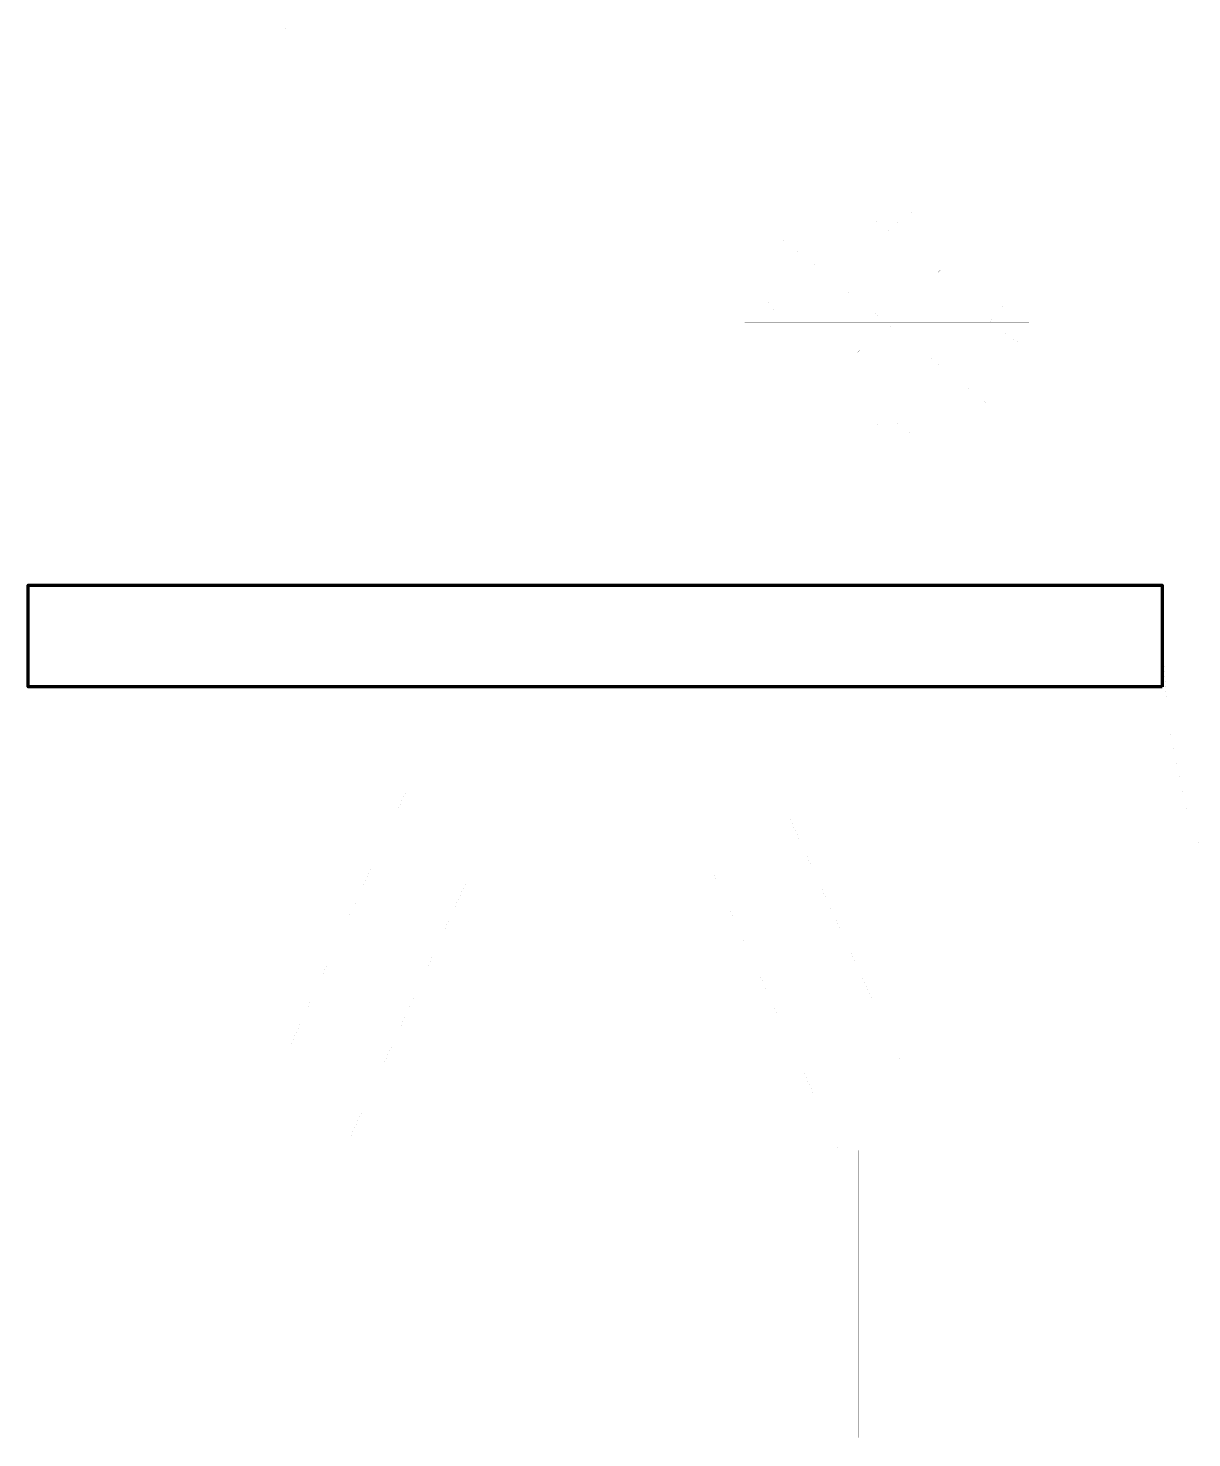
# Model space of a CAD drawing. Header units: metres. Extents: x -6.2 to 4.5, y -5 to 2.9.
# Drawn here: x -3.852 to -2.467, y -0.722 to 0.956 of the extents above; entities that cross this region are included whole.
import ezdxf

# ---------------------------------------------------------------- set-up
doc = ezdxf.new("R2010")
doc.units = ezdxf.units.M
doc.header["$LTSCALE"] = 10
doc.layers.get('0').update_dxf_attribs({"linetype": 'CONTINUOUS', "lineweight": 100})
for name, color, linetype, lineweight in [('doors', 1, 'CONTINUOUS', 100), ('roomitems', 2, 'CONTINUOUS', 100), ('wallitems', 15, 'CONTINUOUS', 100), ('walls', 8, 'CONTINUOUS', 100)]:
    doc.layers.add(name, color=color, linetype=linetype, lineweight=lineweight)

# ---------------------------------------------------------------- blocks, each defined once
blk = doc.blocks.new('W-1-6')
at = {"color": 0}
for points, const_width in [([(-273.2, 743.2), (-375, 750)], 0.01), ([(-375, 750), (-375, 687.5)], 0.01), ([(-175.6, 723.2), (-273.2, 743.2)], 0.01), ([(-375, 731.2), (-375, 731.2)], 0.03), ([(-375, 731.2), (-375, 725)], 0.03), ([(-375, 725), (-375, 718.7)], 0.03), ([(-83, 691.1), (-175.6, 723.2)], 0.01), ([(-375, 718.7), (-375, 712.5)], 0.03), ([(-375, 712.5), (-375, 706.2)], 0.03), ([(-375, 706.2), (-375, 700)], 0.03), ([(-375, 700), (-375, 693.7)], 0.03), ([(-375, 693.7), (-375, 687.5)], 0.03), ([(3.6, 647.6), (-83, 691.1)], 0.01), ([(-375, 687.5), (-375, 681.2)], 0.03), ([(-375, 687.5), (-375, 625)], 0.01), ([(-375, 681.2), (-375, 675)], 0.03), ([(-375, 675), (-375, 668.7)], 0.03), ([(-375, 668.7), (-375, 662.5)], 0.03), ([(-375, 662.5), (-375, 656.2)], 0.03), ([(83.4, 593.8), (3.6, 647.6)], 0.01), ([(-375, 625), (-375, 562.5)], 0.01), ([(155.4, 530.4), (83.4, 593.8)], 0.01), ([(-375, 562.5), (-375, 500)], 0.01), ([(218.8, 458.4), (155.4, 530.4)], 0.01), ([(-375, 500), (-375, 437.5)], 0.01), ([(272.6, 378.6), (218.8, 458.4)], 0.01), ([(-375, 437.5), (-375, 375)], 0.01), ([(-375, 375), (-375, 312.5)], 0.01), ([(316.1, 292), (272.6, 378.6)], 0.01), ([(-375, 312.5), (-375, 250)], 0.01), ([(348.2, 199.4), (316.1, 292)], 0.01), ([(-375, 250), (-375, 187.5)], 0.01), ([(-375, 187.5), (-375, 125)], 0.01), ([(368.2, 101.8), (348.2, 199.4)], 0.01), ([(-375, 125), (-375, 62.5)], 0.01), ([(375, 0), (368.2, 101.8)], 0.01), ([(-375, 93.8), (-375, 93.8)], 0.03), ([(-375, 93.8), (-375, 87.5)], 0.03), ([(-375, 87.5), (-375, 81.3)], 0.03), ([(-375, 81.3), (-375, 75)], 0.03), ([(-375, 75), (-375, 68.7)], 0.03), ([(-375, 68.7), (-375, 62.5)], 0.03), ([(-375, 62.5), (-375, 56.2)], 0.03), ([(-375, 62.5), (-375, 0)], 0.01), ([(-375, 56.2), (-375, 50)], 0.03), ([(-375, 50), (-375, 43.7)], 0.03), ([(-375, 43.7), (-375, 37.5)], 0.03), ([(-375, 37.5), (-375, 31.2)], 0.03), ([(-375, 31.2), (-375, 25)], 0.03), ([(-375, 25), (-375, 18.7)], 0.03), ([(375, 0), (375, 0)], 0.01)]:
    blk.add_lwpolyline(points, dxfattribs=dict(at, const_width=const_width))
blk = doc.blocks.new('F-1-2')
at = {"color": 0, "const_width": 0.01}
for points in [[(-335, 317.5), (-335, 317.5)], [(-335, 317.5), (-279.2, 317.5)], [(-335, 265.6), (-335, 317.5)], [(-335, 317.5), (-335, 317.5)], [(-335, 317.5), (-335, 317.5)], [(-279.2, 317.5), (-223.3, 317.5)], [(-223.3, 317.5), (-167.5, 317.5)], [(-167.5, 317.5), (-111.7, 317.5)], [(-111.7, 317.5), (-55.8, 317.5)], [(-55.8, 317.5), (0, 317.5)], [(0, 317.5), (55.8, 317.5)], [(55.8, 317.5), (111.7, 317.5)], [(111.7, 317.5), (167.5, 317.5)], [(167.5, 317.5), (223.3, 317.5)], [(223.3, 317.5), (279.2, 317.5)], [(279.2, 317.5), (335, 317.5)], [(335, 317.5), (335, 265.6)], [(-335, 213.7), (-335, 265.6)], [(335, 265.6), (335, 213.7)], [(-335, 161.8), (-335, 213.7)], [(335, 213.7), (335, 161.8)], [(-335, 109.9), (-335, 161.8)], [(0, 157.5), (0, 157.5)], [(0, 157.5), (0, 132.3)], [(335, 161.8), (335, 109.9)], [(-32.1, 140.8), (-35, 143.1)], [(-29.1, 138.5), (-32.1, 140.8)], [(-26.2, 136.2), (-29.1, 138.5)], [(-23.3, 133.9), (-26.2, 136.2)], [(18.4, 133.4), (21.1, 135.9)], [(21.1, 135.9), (23.7, 138.5)], [(23.7, 138.5), (26.3, 141.1)], [(26.3, 141.1), (29, 143.6)], [(29, 143.6), (31.6, 146.2)], [(-90.2, 117), (-90.2, 120.5)], [(-20.4, 131.6), (-23.3, 133.9)], [(-17.5, 129.3), (-20.4, 131.6)], [(-14.6, 126.9), (-17.5, 129.3)], [(-11.7, 124.6), (-14.6, 126.9)], [(-8.7, 122.3), (-11.7, 124.6)], [(-5.8, 120), (-8.7, 122.3)], [(-2.9, 117.7), (-5.8, 120)], [(0, 115.4), (-2.9, 117.7)], [(0, 132.3), (0, 107.2)], [(0, 115.4), (2.6, 118)], [(2.6, 118), (5.3, 120.5)], [(5.3, 120.5), (7.9, 123.1)], [(7.9, 123.1), (10.5, 125.7)], [(10.5, 125.7), (13.2, 128.2)], [(13.2, 128.2), (15.8, 130.8)], [(15.8, 130.8), (18.4, 133.4)], [(81.2, 126.2), (81.2, 129.8)], [(81.2, 122.6), (81.2, 126.2)], [(81.2, 119), (81.2, 122.6)], [(81.2, 115.4), (81.2, 119)], [(94, 99.8), (112.8, 118.5)], [(-335, 58), (-335, 109.9)], [(-126.3, 107.2), (-126.3, 107.2)], [(-126.3, 107.2), (-105.4, 90.4)], [(-90.2, 113.5), (-90.2, 117)], [(-90.2, 110), (-90.2, 113.5)], [(-90.2, 106.5), (-90.2, 110)], [(-90.2, 103), (-90.2, 106.5)], [(-90.2, 99.5), (-90.2, 103)], [(0, 115.4), (0, 115.4)], [(0, 115.4), (0, 115.4)], [(0, 107.2), (0, 82.1)], [(81.2, 111.8), (81.2, 115.4)], [(81.2, 108.2), (81.2, 111.8)], [(81.2, 104.6), (81.2, 108.2)], [(81.2, 101), (81.2, 104.6)], [(81.2, 97.5), (81.2, 101)], [(335, 109.9), (335, 58)], [(-105.4, 90.4), (-84.4, 73.5)], [(-90.2, 96), (-90.2, 99.5)], [(-90.2, 92.5), (-90.2, 96)], [(-90.2, 89), (-90.2, 92.5)], [(-90.2, 85.5), (-90.2, 89)], [(-90.2, 82), (-90.2, 85.5)], [(75.2, 81), (94, 99.8)], [(81.2, 93.9), (81.2, 97.5)], [(81.2, 90.3), (81.2, 93.9)], [(81.2, 86.7), (81.2, 90.3)], [(81.2, 86.7), (81.2, 86.7)], [(81.2, 86.7), (85.3, 86.7)], [(81.2, 86.7), (81.2, 86.7)], [(85.3, 86.7), (89.3, 86.7)], [(89.3, 86.7), (93.3, 86.7)], [(93.3, 86.7), (97.4, 86.7)], [(97.4, 86.7), (101.4, 86.7)], [(101.4, 86.7), (105.5, 86.7)], [(105.5, 86.7), (109.5, 86.7)], [(109.5, 86.7), (113.5, 86.7)], [(113.5, 86.7), (117.6, 86.7)], [(117.6, 86.7), (121.6, 86.7)], [(121.6, 86.7), (125.7, 86.7)], [(125.7, 86.7), (129.7, 86.7)], [(-133.7, 78.5), (-137.6, 78.5)], [(-129.7, 78.5), (-133.7, 78.5)], [(-125.8, 78.5), (-129.7, 78.5)], [(-121.8, 78.5), (-125.8, 78.5)], [(-117.9, 78.5), (-121.8, 78.5)], [(-113.9, 78.5), (-117.9, 78.5)], [(-110, 78.5), (-113.9, 78.5)], [(-106, 78.5), (-110, 78.5)], [(-102.1, 78.5), (-106, 78.5)], [(-98.1, 78.5), (-102.1, 78.5)], [(-94.2, 78.5), (-98.1, 78.5)], [(-90.2, 78.5), (-94.2, 78.5)], [(-90.2, 78.5), (-90.2, 82)], [(-90.2, 78.5), (-90.2, 78.5)], [(-90.2, 78.5), (-90.2, 78.5)], [(-84.4, 73.5), (-63.4, 56.7)], [(0, 82.1), (0, 56.9)], [(56.4, 62.3), (75.2, 81)], [(-335, 6.2), (-335, 58)], [(-63.4, 56.7), (-42.5, 39.8)], [(0, 56.9), (0, 31.8)], [(37.6, 43.6), (56.4, 62.3)], [(335, 58), (335, 6.2)], [(-42.5, 39.8), (-21.5, 23)], [(18.8, 24.9), (37.6, 43.6)], [(-157, 29.2), (-160.2, 31.3)], [(-153.8, 27), (-157, 29.2)], [(-150.6, 24.9), (-153.8, 27)], [(-147.4, 22.7), (-150.6, 24.9)], [(-144.2, 20.6), (-147.4, 22.7)], [(-141, 18.5), (-144.2, 20.6)], [(-137.8, 16.3), (-141, 18.5)], [(-21.5, 23), (-0.6, 6.2)], [(0, 31.8), (0, 6.7)], [(0, 6.2), (18.8, 24.9)], [(137.8, 16.3), (141, 18.5)], [(141, 18.5), (144.2, 20.6)], [(144.2, 20.6), (147.4, 22.7)], [(147.4, 22.7), (150.6, 24.9)], [(150.6, 24.9), (153.8, 27)], [(153.8, 27), (157, 29.2)], [(157, 29.2), (160.2, 31.3)], [(-335, -45.7), (-335, 6.2)], [(-169.2, 5.6), (-169.2, 5.6)], [(-169.2, 5.6), (-141, 5.6)], [(-141, 5.6), (-112.8, 5.6)], [(-134.6, 14.2), (-137.8, 16.3)], [(-131.4, 12.1), (-134.6, 14.2)], [(-128.2, 9.9), (-131.4, 12.1)], [(-126.3, 0), (-128.6, -2.8)], [(-125, 7.8), (-128.2, 9.9)], [(-124.1, 2.8), (-126.3, 0)], [(-121.8, 5.6), (-125, 7.8)], [(-121.8, 5.6), (-124.1, 2.8)], [(-121.8, 5.6), (-121.8, 5.6)], [(-121.8, 5.6), (-121.8, 5.6)], [(-112.8, 5.6), (-84.6, 5.6)], [(-84.6, 5.6), (-56.4, 5.6)], [(-56.4, 5.6), (-28.2, 5.6)], [(-28.2, 5.6), (0, 5.6)], [(-18.8, -12.6), (0, 6.2)], [(-0.6, 6.2), (20.4, -10.7)], [(0, 6.7), (0, -18.5)], [(0, 5.6), (28.2, 5.6)], [(28.2, 5.6), (56.4, 5.6)], [(56.4, 5.6), (84.6, 5.6)], [(84.6, 5.6), (112.8, 5.6)], [(112.8, 5.6), (141, 5.6)], [(121.8, 5.6), (125, 7.8)], [(121.8, 5.6), (121.8, 5.6)], [(121.8, 5.6), (124.1, 2.8)], [(121.8, 5.6), (121.8, 5.6)], [(124.1, 2.8), (126.3, 0)], [(125, 7.8), (128.2, 9.9)], [(126.3, 0), (128.6, -2.8)], [(128.2, 9.9), (131.4, 12.1)], [(131.4, 12.1), (134.6, 14.2)], [(134.6, 14.2), (137.8, 16.3)], [(141, 5.6), (169.2, 5.6)], [(335, 6.2), (335, -45.7)], [(-137.6, -14.1), (-139.9, -16.9)], [(-135.4, -11.3), (-137.6, -14.1)], [(-133.1, -8.5), (-135.4, -11.3)], [(-130.8, -5.6), (-133.1, -8.5)], [(-128.6, -2.8), (-130.8, -5.6)], [(-37.6, -31.3), (-18.8, -12.6)], [(20.4, -10.7), (41.4, -27.5)], [(128.6, -2.8), (130.8, -5.6)], [(130.8, -5.6), (133.1, -8.5)], [(133.1, -8.5), (135.4, -11.3)], [(135.4, -11.3), (137.6, -14.1)], [(137.6, -14.1), (139.9, -16.9)], [(-146.6, -25.4), (-148.9, -28.2)], [(-144.4, -22.6), (-146.6, -25.4)], [(-142.1, -19.7), (-144.4, -22.6)], [(-139.9, -16.9), (-142.1, -19.7)], [(-56.4, -50), (-37.6, -31.3)], [(0, -18.5), (0, -43.6)], [(41.4, -27.5), (62.3, -44.4)], [(139.9, -16.9), (142.1, -19.7)], [(142.1, -19.7), (144.4, -22.6)], [(144.4, -22.6), (146.6, -25.4)], [(146.6, -25.4), (148.9, -28.2)], [(-335, -97.6), (-335, -45.7)], [(-75.2, -68.7), (-56.4, -50)], [(0, -43.6), (0, -68.7)], [(62.3, -44.4), (83.3, -61.2)], [(335, -45.7), (335, -97.6)], [(83.3, -61.2), (104.2, -78)], [(90.2, -66.2), (90.2, -66.2)], [(90.2, -66.2), (94.3, -66.2)], [(90.2, -66.2), (90.2, -66.2)], [(90.2, -66.2), (90.2, -69.8)], [(94.3, -66.2), (98.3, -66.2)], [(98.3, -66.2), (102.4, -66.2)], [(102.4, -66.2), (106.4, -66.2)], [(106.4, -66.2), (110.4, -66.2)], [(110.4, -66.2), (114.5, -66.2)], [(114.5, -66.2), (118.5, -66.2)], [(118.5, -66.2), (122.6, -66.2)], [(122.6, -66.2), (126.6, -66.2)], [(126.6, -66.2), (130.7, -66.2)], [(130.7, -66.2), (134.7, -66.2)], [(134.7, -66.2), (138.7, -66.2)], [(-124.6, -74.4), (-128.6, -74.4)], [(-120.7, -74.4), (-124.6, -74.4)], [(-116.7, -74.4), (-120.7, -74.4)], [(-112.8, -74.4), (-116.7, -74.4)], [(-108.8, -74.4), (-112.8, -74.4)], [(-104.9, -74.4), (-108.8, -74.4)], [(-101, -74.4), (-104.9, -74.4)], [(-97, -74.4), (-101, -74.4)], [(-93.1, -74.4), (-97, -74.4)], [(-94, -87.5), (-75.2, -68.7)], [(-89.1, -74.4), (-93.1, -74.4)], [(-85.2, -74.4), (-89.1, -74.4)], [(-81.2, -74.4), (-85.2, -74.4)], [(-81.2, -74.4), (-81.2, -74.4)], [(-81.2, -74.4), (-81.2, -74.4)], [(-81.2, -74.4), (-81.2, -77.9)], [(-81.2, -77.9), (-81.2, -81.4)], [(-81.2, -81.4), (-81.2, -84.9)], [(0, -68.7), (0, -93.9)], [(90.2, -69.8), (90.2, -73.3)], [(90.2, -73.3), (90.2, -76.9)], [(90.2, -76.9), (90.2, -80.5)], [(90.2, -80.5), (90.2, -84.1)], [(104.2, -78), (125.2, -94.9)], [(-335, -149.5), (-335, -97.6)], [(-112.8, -106.2), (-94, -87.5)], [(-81.2, -84.9), (-81.2, -88.4)], [(-81.2, -88.4), (-81.2, -91.9)], [(-81.2, -91.9), (-81.2, -95.4)], [(-81.2, -95.4), (-81.2, -98.9)], [(-81.2, -98.9), (-81.2, -102.4)], [(0, -93.9), (0, -119)], [(90.2, -84.1), (90.2, -87.7)], [(90.2, -87.7), (90.2, -91.3)], [(90.2, -91.3), (90.2, -94.9)], [(90.2, -94.9), (90.2, -98.5)], [(90.2, -98.5), (90.2, -102.1)], [(335, -97.6), (335, -149.5)], [(-112.8, -106.2), (-112.8, -106.2)], [(-81.2, -102.4), (-81.2, -105.9)], [(-81.2, -105.9), (-81.2, -109.4)], [(-81.2, -109.4), (-81.2, -112.9)], [(-81.2, -112.9), (-81.2, -116.4)], [(-17.5, -116.9), (-20.4, -119.3)], [(-14.6, -114.6), (-17.5, -116.9)], [(-11.7, -112.3), (-14.6, -114.6)], [(-8.7, -110), (-11.7, -112.3)], [(-5.8, -107.7), (-8.7, -110)], [(-2.9, -105.4), (-5.8, -107.7)], [(0, -103.1), (-2.9, -105.4)], [(0, -103.1), (0, -103.1)], [(0, -103.1), (0, -103.1)], [(0, -103.1), (2.6, -105.7)], [(2.6, -105.7), (5.3, -108.2)], [(5.3, -108.2), (7.9, -110.8)], [(7.9, -110.8), (10.5, -113.4)], [(10.5, -113.4), (13.2, -115.9)], [(13.2, -115.9), (15.8, -118.5)], [(90.2, -102.1), (90.2, -105.7)], [(90.2, -105.7), (90.2, -109.3)], [(-32.1, -128.5), (-35, -130.8)], [(-29.1, -126.2), (-32.1, -128.5)], [(-26.2, -123.9), (-29.1, -126.2)], [(-23.3, -121.6), (-26.2, -123.9)], [(-20.4, -119.3), (-23.3, -121.6)], [(0, -119), (0, -144.1)], [(15.8, -118.5), (18.4, -121.1)], [(18.4, -121.1), (21.1, -123.6)], [(21.1, -123.6), (23.7, -126.2)], [(23.7, -126.2), (26.3, -128.7)], [(26.3, -128.7), (29, -131.3)], [(29, -131.3), (31.6, -133.9)], [(-335, -201.4), (-335, -149.5)], [(335, -149.5), (335, -201.4)], [(-335, -253.3), (-335, -201.4)], [(335, -201.4), (335, -253.3)], [(-335, -305.2), (-335, -253.3)], [(335, -253.3), (335, -305.2)], [(-335, -270.3), (-335, -270.3)], [(-335, -270.3), (-279.2, -270.3)], [(-279.2, -270.3), (-223.3, -270.3)], [(-223.3, -270.3), (-167.5, -270.3)], [(-167.5, -270.3), (-111.7, -270.3)], [(-111.7, -270.3), (-55.8, -270.3)], [(-55.8, -270.3), (0, -270.3)], [(0, -270.3), (55.8, -270.3)], [(55.8, -270.3), (111.7, -270.3)], [(111.7, -270.3), (167.5, -270.3)], [(167.5, -270.3), (223.3, -270.3)], [(223.3, -270.3), (279.2, -270.3)], [(279.2, -270.3), (335, -270.3)], [(-279.2, -305.2), (-335, -305.2)], [(-305.7, -305.2), (-305.7, -305.2)], [(-305.7, -305.2), (-302.4, -305.2)], [(-305.7, -306.2), (-305.7, -305.2)], [(-305.7, -305.2), (-305.7, -305.2)], [(-305.7, -305.2), (-305.7, -305.2)], [(-305.7, -307.2), (-305.7, -306.2)], [(-305.7, -308.3), (-305.7, -307.2)], [(-305.7, -309.3), (-305.7, -308.3)], [(-305.7, -310.3), (-305.7, -309.3)], [(-305.7, -311.3), (-305.7, -310.3)], [(-305.7, -312.4), (-305.7, -311.3)], [(-305.7, -313.4), (-305.7, -312.4)], [(-305.7, -314.4), (-305.7, -313.4)], [(-305.7, -315.4), (-305.7, -314.4)], [(-305.7, -316.5), (-305.7, -315.4)], [(-305.7, -317.5), (-305.7, -316.5)], [(-302.4, -317.5), (-305.7, -317.5)], [(-302.4, -305.2), (-299.1, -305.2)], [(-299.1, -317.5), (-302.4, -317.5)], [(-299.1, -305.2), (-295.8, -305.2)], [(-295.8, -317.5), (-299.1, -317.5)], [(-295.8, -305.2), (-292.5, -305.2)], [(-292.5, -317.5), (-295.8, -317.5)], [(-292.5, -305.2), (-289.2, -305.2)], [(-289.2, -317.5), (-292.5, -317.5)], [(-289.2, -305.2), (-285.9, -305.2)], [(-285.9, -317.5), (-289.2, -317.5)], [(-285.9, -305.2), (-282.6, -305.2)], [(-282.6, -317.5), (-285.9, -317.5)], [(-282.6, -305.2), (-279.4, -305.2)], [(-279.4, -317.5), (-282.6, -317.5)], [(-279.4, -305.2), (-276.1, -305.2)], [(-276.1, -317.5), (-279.4, -317.5)], [(-223.3, -305.2), (-279.2, -305.2)], [(-276.1, -305.2), (-272.8, -305.2)], [(-272.8, -317.5), (-276.1, -317.5)], [(-272.8, -305.2), (-269.5, -305.2)], [(-269.5, -317.5), (-272.8, -317.5)], [(-269.5, -305.2), (-266.2, -305.2)], [(-266.2, -317.5), (-269.5, -317.5)], [(-266.2, -305.2), (-266.2, -306.2)], [(-266.2, -306.2), (-266.2, -307.2)], [(-266.2, -307.2), (-266.2, -308.3)], [(-266.2, -308.3), (-266.2, -309.3)], [(-266.2, -309.3), (-266.2, -310.3)], [(-266.2, -310.3), (-266.2, -311.3)], [(-266.2, -311.3), (-266.2, -312.4)], [(-266.2, -312.4), (-266.2, -313.4)], [(-266.2, -313.4), (-266.2, -314.4)], [(-266.2, -314.4), (-266.2, -315.4)], [(-266.2, -315.4), (-266.2, -316.5)], [(-266.2, -316.5), (-266.2, -317.5)], [(-167.5, -305.2), (-223.3, -305.2)], [(-111.7, -305.2), (-167.5, -305.2)], [(-55.8, -305.2), (-111.7, -305.2)], [(0, -305.2), (-55.8, -305.2)], [(55.8, -305.2), (0, -305.2)], [(111.7, -305.2), (55.8, -305.2)], [(167.5, -305.2), (111.7, -305.2)], [(223.3, -305.2), (167.5, -305.2)], [(279.2, -305.2), (223.3, -305.2)], [(335, -305.2), (279.2, -305.2)]]:
    blk.add_lwpolyline(points, dxfattribs=at)
blk = doc.blocks.new('F-1-5')
at = {"color": 0, "const_width": 0.01}
for points in [[(-458.2, 444.4), (-458.2, 444.4)], [(-458.2, 444.4), (-381.8, 444.4)], [(-458.2, 398.9), (-458.2, 444.4)], [(-458.2, 444.4), (-458.2, 444.4)], [(-458.2, 444.4), (-458.2, 444.4)], [(-458.2, 444.4), (-458.2, 444.4)], [(-458.2, 444.4), (-381.8, 444.4)], [(-458.2, 444.4), (-458.2, 444.4)], [(-458.2, 444.4), (-458.2, 398.9)], [(-381.8, 444.4), (-305.5, 444.4)], [(-381.8, 444.4), (-305.5, 444.4)], [(-305.5, 444.4), (-229.1, 444.4)], [(-305.5, 444.4), (-229.1, 444.4)], [(-229.1, 444.4), (-152.7, 444.4)], [(-229.1, 444.4), (-152.7, 444.4)], [(-152.7, 444.4), (-76.4, 444.4)], [(-152.7, 444.4), (-76.4, 444.4)], [(-76.4, 444.4), (0, 444.4)], [(-76.4, 444.4), (0, 444.4)], [(0, 444.4), (76.4, 444.4)], [(0, 444.4), (76.4, 444.4)], [(76.4, 444.4), (152.7, 444.4)], [(76.4, 444.4), (152.7, 444.4)], [(152.7, 444.4), (229.1, 444.4)], [(152.7, 444.4), (229.1, 444.4)], [(229.1, 444.4), (305.5, 444.4)], [(229.1, 444.4), (305.5, 444.4)], [(305.5, 444.4), (381.8, 444.4)], [(305.5, 444.4), (381.8, 444.4)], [(381.8, 444.4), (458.2, 444.4)], [(381.8, 444.4), (458.2, 444.4)], [(458.2, 444.4), (458.2, 398.9)], [(458.2, 444.4), (458.2, 444.4)], [(458.2, 444.4), (458.2, 398.9)], [(-458.2, 353.3), (-458.2, 398.9)], [(-458.2, 398.9), (-458.2, 353.3)], [(458.2, 398.9), (458.2, 353.3)], [(458.2, 398.9), (458.2, 353.3)], [(-458.2, 307.8), (-458.2, 353.3)], [(-458.2, 353.3), (-458.2, 307.8)], [(458.2, 353.3), (458.2, 307.8)], [(458.2, 353.3), (458.2, 307.8)], [(-367.4, 338.8), (-367.4, 338.8)], [(-367.4, 338.8), (-367.4, 310.9)], [(-367.4, 338.8), (-367.4, 338.8)], [(-367.4, 338.8), (-306.2, 338.8)], [(-306.2, 338.8), (-245, 338.8)], [(-245, 338.8), (-183.7, 338.8)], [(-227.6, 310.9), (-214.9, 338.8)], [(-183.7, 338.8), (-122.5, 338.8)], [(-122.5, 338.8), (-61.2, 338.8)], [(-61.2, 338.8), (0, 338.8)], [(0, 338.8), (61.2, 338.8)], [(61.2, 338.8), (122.5, 338.8)], [(122.5, 338.8), (183.7, 338.8)], [(183.7, 338.8), (245, 338.8)], [(227.6, 310.9), (214.9, 338.8)], [(245, 338.8), (306.2, 338.8)], [(306.2, 338.8), (367.4, 338.8)], [(367.4, 338.8), (367.4, 338.8)], [(367.4, 338.8), (367.4, 310.9)], [(-458.2, 262.2), (-458.2, 307.8)], [(-458.2, 307.8), (-458.2, 262.2)], [(-367.4, 310.9), (-367.4, 282.9)], [(-240.3, 282.9), (-227.6, 310.9)], [(240.3, 282.9), (227.6, 310.9)], [(367.4, 310.9), (367.4, 282.9)], [(458.2, 307.8), (458.2, 262.2)], [(458.2, 307.8), (458.2, 262.2)], [(-367.4, 282.9), (-367.4, 255)], [(-253, 255), (-240.3, 282.9)], [(253, 255), (240.3, 282.9)], [(367.4, 282.9), (367.4, 255)], [(-458.2, 216.7), (-458.2, 262.2)], [(-458.2, 262.2), (-458.2, 216.7)], [(-367.4, 255), (-367.4, 227)], [(-265.7, 227), (-253, 255)], [(265.7, 227), (253, 255)], [(367.4, 255), (367.4, 227)], [(458.2, 262.2), (458.2, 216.7)], [(458.2, 262.2), (458.2, 216.7)], [(-367.4, 227), (-367.4, 199.1)], [(-278.4, 199.1), (-265.7, 227)], [(-154.8, 205.2), (-142.1, 233.2)], [(-142.1, 233.2), (-142.1, 233.2)], [(-142.1, 233.2), (-118.4, 233.2)], [(-118.4, 233.2), (-94.7, 233.2)], [(-94.7, 233.2), (-71, 233.2)], [(-71, 233.2), (-47.4, 233.2)], [(-47.4, 233.2), (-23.7, 233.2)], [(-23.7, 233.2), (0, 233.2)], [(0, 233.2), (23.7, 233.2)], [(23.7, 233.2), (47.4, 233.2)], [(47.4, 233.2), (71, 233.2)], [(71, 233.2), (94.7, 233.2)], [(94.7, 233.2), (118.4, 233.2)], [(118.4, 233.2), (142.1, 233.2)], [(154.8, 205.2), (142.1, 233.2)], [(278.4, 199.1), (265.7, 227)], [(367.4, 227), (367.4, 199.1)], [(-458.2, 171.1), (-458.2, 216.7)], [(-458.2, 216.7), (-458.2, 171.1)], [(-167.5, 177.3), (-154.8, 205.2)], [(167.5, 177.3), (154.8, 205.2)], [(458.2, 216.7), (458.2, 171.1)], [(458.2, 216.7), (458.2, 171.1)], [(-367.4, 199.1), (-367.4, 171.1)], [(-291.2, 171.1), (-278.4, 199.1)], [(291.2, 171.1), (278.4, 199.1)], [(367.4, 199.1), (367.4, 171.1)], [(-458.2, 125.6), (-458.2, 171.1)], [(-458.2, 171.1), (-458.2, 125.6)], [(-367.4, 171.1), (-367.4, 143.2)], [(-303.9, 143.2), (-291.2, 171.1)], [(-180.2, 149.3), (-167.5, 177.3)], [(180.2, 149.3), (167.5, 177.3)], [(303.9, 143.2), (291.2, 171.1)], [(367.4, 171.1), (367.4, 143.2)], [(458.2, 171.1), (458.2, 125.6)], [(458.2, 171.1), (458.2, 125.6)], [(-367.4, 143.2), (-367.4, 115.2)], [(-316.6, 115.2), (-303.9, 143.2)], [(-192.9, 121.4), (-180.2, 149.3)], [(192.9, 121.4), (180.2, 149.3)], [(316.6, 115.2), (303.9, 143.2)], [(367.4, 143.2), (367.4, 115.2)], [(-458.2, 80), (-458.2, 125.6)], [(-458.2, 125.6), (-458.2, 80)], [(-205.6, 93.4), (-192.9, 121.4)], [(205.6, 93.4), (192.9, 121.4)], [(458.2, 125.6), (458.2, 80)], [(458.2, 125.6), (458.2, 80)], [(-367.4, 115.2), (-367.4, 87.3)], [(-329.3, 87.3), (-316.6, 115.2)], [(329.3, 87.3), (316.6, 115.2)], [(367.4, 115.2), (367.4, 87.3)], [(-367.4, 87.3), (-367.4, 59.3)], [(-342, 59.3), (-329.3, 87.3)], [(-218.4, 65.5), (-205.6, 93.4)], [(218.4, 65.5), (205.6, 93.4)], [(342, 59.3), (329.3, 87.3)], [(367.4, 87.3), (367.4, 59.3)], [(-458.2, 34.5), (-458.2, 80)], [(-458.2, 80), (-458.2, 34.5)], [(458.2, 80), (458.2, 34.5)], [(458.2, 80), (458.2, 34.5)], [(-367.4, 59.3), (-367.4, 31.4)], [(-354.7, 31.4), (-342, 59.3)], [(-231.1, 37.5), (-218.4, 65.5)], [(231.1, 37.5), (218.4, 65.5)], [(354.7, 31.4), (342, 59.3)], [(367.4, 59.3), (367.4, 31.4)], [(-458.2, -11.1), (-458.2, 34.5)], [(-458.2, 34.5), (-458.2, -11.1)], [(-243.8, 9.6), (-231.1, 37.5)], [(243.8, 9.6), (231.1, 37.5)], [(458.2, 34.5), (458.2, -11.1)], [(458.2, 34.5), (458.2, -11.1)], [(-367.4, 31.4), (-367.4, 3.4)], [(-367.4, 3.4), (-354.7, 31.4)], [(367.4, 3.4), (354.7, 31.4)], [(367.4, 31.4), (367.4, 3.4)], [(-367.4, 3.4), (-367.4, 3.4)], [(-256.5, -18.4), (-243.8, 9.6)], [(256.5, -18.4), (243.8, 9.6)], [(367.4, 3.4), (367.4, 3.4)], [(-458.2, -56.6), (-458.2, -11.1)], [(-458.2, -11.1), (-458.2, -56.6)], [(458.2, -11.1), (458.2, -56.6)], [(458.2, -11.1), (458.2, -56.6)], [(-269.2, -46.3), (-256.5, -18.4)], [(269.2, -46.3), (256.5, -18.4)], [(-281.9, -74.2), (-269.2, -46.3)], [(281.9, -74.2), (269.2, -46.3)], [(-458.2, -102.2), (-458.2, -56.6)], [(-458.2, -56.6), (-458.2, -102.2)], [(458.2, -56.6), (458.2, -102.2)], [(458.2, -56.6), (458.2, -102.2)], [(-294.6, -102.2), (-281.9, -74.2)], [(294.6, -102.2), (281.9, -74.2)], [(-634.1, -102.2), (-634.1, -102.2)], [(-634.1, -102.2), (-528.4, -102.2)], [(-634.1, -130.7), (-634.1, -102.2)], [(-634.1, -102.2), (-634.1, -102.2)], [(-634.1, -102.2), (-634.1, -102.2)], [(-528.4, -102.2), (-422.8, -102.2)], [(-475.6, -102.2), (-475.6, -102.2)], [(-475.6, -102.2), (-475.6, -130.7)], [(-381.8, -102.2), (-458.2, -102.2)], [(-458.2, -102.2), (-458.2, -102.2)], [(-458.2, -102.2), (-444.6, -102.2)], [(-444.6, -102.2), (-431, -102.2)], [(-431, -102.2), (-417.3, -102.2)], [(-422.8, -102.2), (-317.1, -102.2)], [(-417.3, -102.2), (-403.7, -102.2)], [(-403.7, -102.2), (-390.1, -102.2)], [(-390.1, -102.2), (-376.4, -102.2)], [(-305.5, -102.2), (-381.8, -102.2)], [(-376.4, -102.2), (-362.8, -102.2)], [(-362.8, -102.2), (-349.2, -102.2)], [(-349.2, -102.2), (-335.5, -102.2)], [(-335.5, -102.2), (-321.9, -102.2)], [(-321.9, -102.2), (-308.3, -102.2)], [(-317.1, -102.2), (-211.4, -102.2)], [(-317.1, -102.2), (-317.1, -102.2)], [(-317.1, -102.2), (-317.1, -130.7)], [(-308.3, -102.2), (-294.6, -102.2)], [(-229.1, -102.2), (-305.5, -102.2)], [(-294.6, -102.2), (-294.6, -102.2)], [(-152.7, -102.2), (-229.1, -102.2)], [(-211.4, -102.2), (-105.7, -102.2)], [(-158.5, -102.2), (-158.5, -102.2)], [(-158.5, -102.2), (-158.5, -130.7)], [(-76.4, -102.2), (-152.7, -102.2)], [(-105.7, -102.2), (0, -102.2)], [(0, -102.2), (-76.4, -102.2)], [(76.4, -102.2), (0, -102.2)], [(0, -102.2), (105.7, -102.2)], [(0, -102.2), (0, -102.2)], [(0, -102.2), (0, -130.7)], [(152.7, -102.2), (76.4, -102.2)], [(105.7, -102.2), (211.4, -102.2)], [(229.1, -102.2), (152.7, -102.2)], [(158.6, -102.2), (158.6, -102.2)], [(158.6, -102.2), (158.6, -130.7)], [(211.4, -102.2), (317.1, -102.2)], [(305.5, -102.2), (229.1, -102.2)], [(308.3, -102.2), (294.6, -102.2)], [(294.6, -102.2), (294.6, -102.2)], [(381.8, -102.2), (305.5, -102.2)], [(321.9, -102.2), (308.3, -102.2)], [(317.1, -102.2), (422.8, -102.2)], [(317.1, -102.2), (317.1, -102.2)], [(317.1, -102.2), (317.1, -130.7)], [(335.5, -102.2), (321.9, -102.2)], [(349.2, -102.2), (335.5, -102.2)], [(362.8, -102.2), (349.2, -102.2)], [(376.4, -102.2), (362.8, -102.2)], [(390.1, -102.2), (376.4, -102.2)], [(458.2, -102.2), (381.8, -102.2)], [(403.7, -102.2), (390.1, -102.2)], [(417.3, -102.2), (403.7, -102.2)], [(431, -102.2), (417.3, -102.2)], [(422.8, -102.2), (528.4, -102.2)], [(444.6, -102.2), (431, -102.2)], [(458.2, -102.2), (444.6, -102.2)], [(458.2, -102.2), (458.2, -102.2)], [(475.6, -102.2), (475.6, -102.2)], [(475.6, -102.2), (475.6, -130.7)], [(528.4, -102.2), (634.1, -102.2)], [(634.1, -102.2), (634.1, -130.7)], [(-634.1, -159.2), (-634.1, -130.7)], [(-475.6, -130.7), (-475.6, -159.2)], [(-317.1, -130.7), (-317.1, -159.2)], [(-158.5, -130.7), (-158.5, -159.2)], [(0, -130.7), (0, -159.2)], [(158.6, -130.7), (158.6, -159.2)], [(317.1, -130.7), (317.1, -159.2)], [(475.6, -130.7), (475.6, -159.2)], [(634.1, -130.7), (634.1, -159.2)], [(-634.1, -187.8), (-634.1, -159.2)], [(-475.6, -159.2), (-475.6, -187.8)], [(-317.1, -159.2), (-317.1, -187.8)], [(-158.5, -159.2), (-158.5, -187.8)], [(0, -159.2), (0, -187.8)], [(158.6, -159.2), (158.6, -187.8)], [(317.1, -159.2), (317.1, -187.8)], [(475.6, -159.2), (475.6, -187.8)], [(634.1, -159.2), (634.1, -187.8)], [(-634.1, -216.3), (-634.1, -187.8)], [(-475.6, -187.8), (-475.6, -216.3)], [(-317.1, -187.8), (-317.1, -216.3)], [(-158.5, -187.8), (-158.5, -216.3)], [(0, -187.8), (0, -216.3)], [(158.6, -187.8), (158.6, -216.3)], [(317.1, -187.8), (317.1, -216.3)], [(475.6, -187.8), (475.6, -216.3)], [(634.1, -187.8), (634.1, -216.3)], [(-634.1, -244.8), (-634.1, -216.3)], [(-475.6, -216.3), (-475.6, -244.8)], [(-317.1, -216.3), (-317.1, -244.8)], [(-158.5, -216.3), (-158.5, -244.8)], [(0, -216.3), (0, -244.8)], [(158.6, -216.3), (158.6, -244.8)], [(317.1, -216.3), (317.1, -244.8)], [(475.6, -216.3), (475.6, -244.8)], [(634.1, -216.3), (634.1, -244.8)], [(-634.1, -273.3), (-634.1, -244.8)], [(-475.6, -244.8), (-475.6, -273.3)], [(-317.1, -244.8), (-317.1, -273.3)], [(-158.5, -244.8), (-158.5, -273.3)], [(0, -244.8), (0, -273.3)], [(158.6, -244.8), (158.6, -273.3)], [(317.1, -244.8), (317.1, -273.3)], [(475.6, -244.8), (475.6, -273.3)], [(634.1, -244.8), (634.1, -273.3)], [(-634.1, -301.8), (-634.1, -273.3)], [(-634.1, -273.3), (-634.1, -273.3)], [(-634.1, -273.3), (-528.4, -273.3)], [(-528.4, -273.3), (-422.8, -273.3)], [(-475.6, -273.3), (-475.6, -301.8)], [(-422.8, -273.3), (-317.1, -273.3)], [(-317.1, -273.3), (-211.4, -273.3)], [(-317.1, -273.3), (-317.1, -301.8)], [(-211.4, -273.3), (-105.7, -273.3)], [(-158.5, -273.3), (-158.5, -301.8)], [(-105.7, -273.3), (0, -273.3)], [(0, -273.3), (105.7, -273.3)], [(0, -273.3), (0, -301.8)], [(105.7, -273.3), (211.4, -273.3)], [(158.6, -273.3), (158.6, -301.8)], [(211.4, -273.3), (317.1, -273.3)], [(317.1, -273.3), (422.8, -273.3)], [(317.1, -273.3), (317.1, -301.8)], [(422.8, -273.3), (528.4, -273.3)], [(475.6, -273.3), (475.6, -301.8)], [(528.4, -273.3), (634.1, -273.3)], [(634.1, -273.3), (634.1, -301.8)], [(-634.1, -330.3), (-634.1, -301.8)], [(-475.6, -301.8), (-475.6, -330.3)], [(-317.1, -301.8), (-317.1, -330.3)], [(-158.5, -301.8), (-158.5, -330.3)], [(0, -301.8), (0, -330.3)], [(158.6, -301.8), (158.6, -330.3)], [(317.1, -301.8), (317.1, -330.3)], [(475.6, -301.8), (475.6, -330.3)], [(634.1, -301.8), (634.1, -330.3)], [(-634.1, -358.9), (-634.1, -330.3)], [(-475.6, -330.3), (-475.6, -358.9)], [(-317.1, -330.3), (-317.1, -358.9)], [(-158.5, -330.3), (-158.5, -358.9)], [(0, -330.3), (0, -358.9)], [(158.6, -330.3), (158.6, -358.9)], [(317.1, -330.3), (317.1, -358.9)], [(475.6, -330.3), (475.6, -358.9)], [(634.1, -330.3), (634.1, -358.9)], [(-634.1, -387.4), (-634.1, -358.9)], [(-475.6, -358.9), (-475.6, -387.4)], [(-317.1, -358.9), (-317.1, -387.4)], [(-158.5, -358.9), (-158.5, -387.4)], [(0, -358.9), (0, -387.4)], [(158.6, -358.9), (158.6, -387.4)], [(317.1, -358.9), (317.1, -387.4)], [(475.6, -358.9), (475.6, -387.4)], [(634.1, -358.9), (634.1, -387.4)], [(-634.1, -415.9), (-634.1, -387.4)], [(-475.6, -387.4), (-475.6, -415.9)], [(-317.1, -387.4), (-317.1, -415.9)], [(-158.5, -387.4), (-158.5, -415.9)], [(0, -387.4), (0, -415.9)], [(158.6, -387.4), (158.6, -415.9)], [(317.1, -387.4), (317.1, -415.9)], [(475.6, -387.4), (475.6, -415.9)], [(634.1, -387.4), (634.1, -415.9)], [(-634.1, -444.4), (-634.1, -415.9)], [(-475.6, -415.9), (-475.6, -444.4)], [(-317.1, -415.9), (-317.1, -444.4)], [(-158.5, -415.9), (-158.5, -444.4)], [(0, -415.9), (0, -444.4)], [(158.6, -415.9), (158.6, -444.4)], [(317.1, -415.9), (317.1, -444.4)], [(475.6, -415.9), (475.6, -444.4)], [(634.1, -415.9), (634.1, -444.4)], [(-528.4, -444.4), (-634.1, -444.4)], [(-422.8, -444.4), (-528.4, -444.4)], [(-317.1, -444.4), (-422.8, -444.4)], [(-211.4, -444.4), (-317.1, -444.4)], [(-105.7, -444.4), (-211.4, -444.4)], [(0, -444.4), (-105.7, -444.4)], [(105.7, -444.4), (0, -444.4)], [(211.4, -444.4), (105.7, -444.4)], [(317.1, -444.4), (211.4, -444.4)], [(422.8, -444.4), (317.1, -444.4)], [(528.4, -444.4), (422.8, -444.4)], [(634.1, -444.4), (528.4, -444.4)]]:
    blk.add_lwpolyline(points, dxfattribs=at)
blk = doc.blocks.new('F-1-9')
at = {"color": 0, "const_width": 0.01}
for points in [[(-335, 317.5), (-335, 317.5)], [(-335, 317.5), (-279.2, 317.5)], [(-335, 266.3), (-335, 317.5)], [(-335, 317.5), (-335, 317.5)], [(-335, 317.5), (-335, 317.5)], [(-279.2, 317.5), (-223.3, 317.5)], [(-223.3, 317.5), (-167.5, 317.5)], [(-167.5, 317.5), (-111.7, 317.5)], [(-111.7, 317.5), (-55.8, 317.5)], [(-55.8, 317.5), (0, 317.5)], [(0, 317.5), (55.8, 317.5)], [(55.8, 317.5), (111.7, 317.5)], [(111.7, 317.5), (167.5, 317.5)], [(167.5, 317.5), (223.3, 317.5)], [(223.3, 317.5), (279.2, 317.5)], [(279.2, 317.5), (335, 317.5)], [(335, 317.5), (335, 266.3)], [(-335, 215.2), (-335, 266.3)], [(335, 266.3), (335, 215.2)], [(-335, 164), (-335, 215.2)], [(335, 215.2), (335, 164)], [(-335, 112.9), (-335, 164)], [(335, 164), (335, 112.9)], [(-335, 61.7), (-335, 112.9)], [(335, 112.9), (335, 61.7)], [(-335, 10.6), (-335, 61.7)], [(335, 61.7), (335, 10.6)], [(-335, -40.6), (-335, 10.6)], [(335, 10.6), (335, -40.6)], [(-335, -91.7), (-335, -40.6)], [(335, -40.6), (335, -91.7)], [(-335, -142.9), (-335, -91.7)], [(335, -91.7), (335, -142.9)], [(-335, -194), (-335, -142.9)], [(335, -142.9), (335, -194)], [(-335, -245.2), (-335, -194)], [(335, -194), (335, -245.2)], [(-335, -296.3), (-335, -245.2)], [(335, -245.2), (335, -296.3)], [(-279.2, -296.3), (-335, -296.3)], [(-335, -296.3), (-335, -296.3)], [(-335, -296.3), (-279.2, -296.3)], [(-335, -298.1), (-335, -296.3)], [(-335, -296.3), (-335, -296.3)], [(-335, -296.3), (-335, -296.3)], [(-335, -299.9), (-335, -298.1)], [(-335, -301.6), (-335, -299.9)], [(-335, -303.4), (-335, -301.6)], [(-223.3, -296.3), (-279.2, -296.3)], [(-279.2, -296.3), (-223.3, -296.3)], [(-167.5, -296.3), (-223.3, -296.3)], [(-223.3, -296.3), (-167.5, -296.3)], [(-111.7, -296.3), (-167.5, -296.3)], [(-167.5, -296.3), (-111.7, -296.3)], [(-55.8, -296.3), (-111.7, -296.3)], [(-111.7, -296.3), (-55.8, -296.3)], [(0, -296.3), (-55.8, -296.3)], [(-55.8, -296.3), (0, -296.3)], [(55.8, -296.3), (0, -296.3)], [(0, -296.3), (55.8, -296.3)], [(0, -298.1), (0, -296.3)], [(0, -299.9), (0, -298.1)], [(0, -301.6), (0, -299.9)], [(0, -303.4), (0, -301.6)], [(111.7, -296.3), (55.8, -296.3)], [(55.8, -296.3), (111.7, -296.3)], [(167.5, -296.3), (111.7, -296.3)], [(111.7, -296.3), (167.5, -296.3)], [(223.3, -296.3), (167.5, -296.3)], [(167.5, -296.3), (223.3, -296.3)], [(279.2, -296.3), (223.3, -296.3)], [(223.3, -296.3), (279.2, -296.3)], [(335, -296.3), (279.2, -296.3)], [(279.2, -296.3), (335, -296.3)], [(335, -296.3), (335, -298.1)], [(335, -298.1), (335, -299.9)], [(335, -299.9), (335, -301.6)], [(335, -301.6), (335, -303.4)], [(-335, -305.2), (-335, -303.4)], [(-335, -306.9), (-335, -305.2)], [(-335, -308.7), (-335, -306.9)], [(-335, -310.4), (-335, -308.7)], [(-335, -312.2), (-335, -310.4)], [(-335, -314), (-335, -312.2)], [(-335, -315.7), (-335, -314)], [(-335, -317.5), (-335, -315.7)], [(-279.2, -317.5), (-335, -317.5)], [(-223.3, -317.5), (-279.2, -317.5)], [(-167.5, -317.5), (-223.3, -317.5)], [(-111.7, -317.5), (-167.5, -317.5)], [(-55.8, -317.5), (-111.7, -317.5)], [(0, -317.5), (-55.8, -317.5)], [(-44.2, -317.5), (-44.2, -317.5)], [(-44.2, -317.5), (-43.7, -317.5)], [(-44.2, -318.6), (-44.2, -317.5)], [(-44.2, -317.5), (-44.2, -317.5)], [(-44.2, -317.5), (-44.2, -317.5)], [(-44.2, -319.6), (-44.2, -318.6)], [(-43.7, -317.5), (-43.1, -317.5)], [(-43.1, -317.5), (-42.5, -317.5)], [(-42.5, -317.5), (-42, -317.5)], [(-42, -317.5), (-41.4, -317.5)], [(-41.4, -317.5), (-40.9, -317.5)], [(-40.9, -317.5), (-40.3, -317.5)], [(-40.3, -317.5), (-39.8, -317.5)], [(-39.8, -317.5), (-39.2, -317.5)], [(-39.2, -317.5), (-38.6, -317.5)], [(-38.6, -317.5), (-38.1, -317.5)], [(-38.1, -317.5), (-37.5, -317.5)], [(-37.5, -317.5), (-37.5, -318.6)], [(-37.5, -318.6), (-37.5, -319.6)], [(0, -305.2), (0, -303.4)], [(0, -306.9), (0, -305.2)], [(0, -308.7), (0, -306.9)], [(0, -310.4), (0, -308.7)], [(0, -312.2), (0, -310.4)], [(0, -314), (0, -312.2)], [(0, -315.7), (0, -314)], [(0, -317.5), (0, -315.7)], [(55.8, -317.5), (0, -317.5)], [(0, -317.5), (0, -317.5)], [(37.5, -317.5), (37.5, -317.5)], [(37.5, -317.5), (38.1, -317.5)], [(37.5, -318.6), (37.5, -317.5)], [(37.5, -317.5), (37.5, -317.5)], [(37.5, -317.5), (37.5, -317.5)], [(37.5, -319.6), (37.5, -318.6)], [(38.1, -317.5), (38.6, -317.5)], [(38.6, -317.5), (39.2, -317.5)], [(39.2, -317.5), (39.8, -317.5)], [(39.8, -317.5), (40.3, -317.5)], [(40.3, -317.5), (40.9, -317.5)], [(40.9, -317.5), (41.4, -317.5)], [(41.4, -317.5), (42, -317.5)], [(42, -317.5), (42.5, -317.5)], [(42.5, -317.5), (43.1, -317.5)], [(43.1, -317.5), (43.7, -317.5)], [(43.7, -317.5), (44.2, -317.5)], [(44.2, -317.5), (44.2, -318.6)], [(44.2, -318.6), (44.2, -319.6)], [(111.7, -317.5), (55.8, -317.5)], [(167.5, -317.5), (111.7, -317.5)], [(223.3, -317.5), (167.5, -317.5)], [(279.2, -317.5), (223.3, -317.5)], [(335, -317.5), (279.2, -317.5)], [(335, -303.4), (335, -305.2)], [(335, -305.2), (335, -306.9)], [(335, -306.9), (335, -308.7)], [(335, -308.7), (335, -310.4)], [(335, -310.4), (335, -312.2)], [(335, -312.2), (335, -314)], [(335, -314), (335, -315.7)], [(335, -315.7), (335, -317.5)], [(-45.6, -331.1), (-45.5, -331)], [(-45.6, -331.3), (-45.6, -331.1)], [(-45.6, -332.3), (-45.6, -331.3)], [(-45.6, -333.4), (-45.6, -332.3)], [(-45.6, -334.4), (-45.6, -333.4)], [(-45.6, -335.5), (-45.6, -334.4)], [(-45.6, -336.5), (-45.6, -335.5)], [(-45.5, -330.7), (-45.4, -330.6)], [(-45.5, -330.8), (-45.5, -330.7)], [(-45.5, -331), (-45.5, -330.8)], [(-45.4, -330.5), (-45.3, -330.4)], [(-45.4, -330.6), (-45.4, -330.5)], [(-45.3, -330.4), (-45.2, -330.3)], [(-45.2, -330.3), (-45.1, -330.2)], [(-45.2, -330.3), (-45.2, -330.3)], [(-45.1, -330.2), (-45, -330.2)], [(-45, -330.2), (-44.9, -330.2)], [(-44.9, -330.2), (-44.9, -330.2)], [(-44.9, -330.2), (-44.2, -330.2)], [(-44.9, -330.2), (-44.9, -330.2)], [(-44.9, -330.2), (-44.9, -330.2)], [(-44.9, -330.2), (-44.9, -330.2)], [(-44.9, -330.2), (-44.9, -330.2)], [(-44.9, -330.2), (-44.9, -330.2)], [(-44.9, -330.2), (-44.9, -330.2)], [(-44.9, -330.2), (-44.9, -330.2)], [(-44.9, -330.2), (-44.9, -330.2)], [(-44.9, -330.2), (-44.9, -330.2)], [(-44.9, -330.2), (-44.9, -330.2)], [(-44.9, -330.2), (-44.9, -330.2)], [(-44.9, -330.2), (-44.9, -330.2)], [(-44.9, -330.2), (-44.9, -330.2)], [(-44.9, -330.2), (-44.9, -330.2)], [(-44.2, -320.7), (-44.2, -319.6)], [(-44.2, -321.7), (-44.2, -320.7)], [(-44.2, -322.8), (-44.2, -321.7)], [(-44.2, -323.8), (-44.2, -322.8)], [(-44.2, -324.9), (-44.2, -323.8)], [(-44.2, -326), (-44.2, -324.9)], [(-44.2, -327), (-44.2, -326)], [(-44.2, -328.1), (-44.2, -327)], [(-44.2, -329.1), (-44.2, -328.1)], [(-44.2, -330.2), (-44.2, -329.1)], [(-43.7, -330.2), (-44.2, -330.2)], [(-44.2, -330.2), (-43.4, -330.2)], [(-43.1, -330.2), (-43.7, -330.2)], [(-43.4, -330.2), (-42.7, -330.2)], [(-42.5, -330.2), (-43.1, -330.2)], [(-42.7, -330.2), (-42, -330.2)], [(-42, -330.2), (-42.5, -330.2)], [(-41.4, -330.2), (-42, -330.2)], [(-42, -330.2), (-41.3, -330.2)], [(-40.9, -330.2), (-41.4, -330.2)], [(-41.3, -330.2), (-40.5, -330.2)], [(-40.3, -330.2), (-40.9, -330.2)], [(-40.5, -330.2), (-39.8, -330.2)], [(-39.8, -330.2), (-40.3, -330.2)], [(-39.2, -330.2), (-39.8, -330.2)], [(-39.8, -330.2), (-39.1, -330.2)], [(-38.6, -330.2), (-39.2, -330.2)], [(-39.1, -330.2), (-38.4, -330.2)], [(-38.1, -330.2), (-38.6, -330.2)], [(-38.4, -330.2), (-37.6, -330.2)], [(-37.5, -330.2), (-38.1, -330.2)], [(-37.6, -330.2), (-36.9, -330.2)], [(-37.5, -319.6), (-37.5, -320.7)], [(-37.5, -320.7), (-37.5, -321.7)], [(-37.5, -321.7), (-37.5, -322.8)], [(-37.5, -322.8), (-37.5, -323.8)], [(-37.5, -323.8), (-37.5, -324.9)], [(-37.5, -324.9), (-37.5, -326)], [(-37.5, -326), (-37.5, -327)], [(-37.5, -327), (-37.5, -328.1)], [(-37.5, -328.1), (-37.5, -329.1)], [(-37.5, -329.1), (-37.5, -330.2)], [(-36.9, -330.2), (-36.2, -330.2)], [(-36.2, -330.2), (-36.1, -330.2)], [(-36.1, -330.2), (-36, -330.2)], [(-36, -330.2), (-35.9, -330.3)], [(-35.9, -330.3), (-35.8, -330.3)], [(-35.8, -330.3), (-35.8, -330.4)], [(-35.8, -330.4), (-35.7, -330.5)], [(-35.7, -330.5), (-35.6, -330.6)], [(-35.6, -330.6), (-35.6, -330.7)], [(-35.6, -330.7), (-35.6, -330.8)], [(-35.6, -330.8), (-35.5, -331)], [(-35.5, -331), (-35.5, -331.1)], [(-35.5, -331.1), (-35.5, -331.3)], [(-35.5, -331.3), (-35.5, -332.3)], [(-35.5, -332.3), (-35.5, -333.4)], [(-35.5, -333.4), (-35.5, -334.4)], [(-35.5, -334.4), (-35.5, -335.5)], [(-35.5, -335.5), (-35.5, -336.5)], [(35.5, -331), (35.6, -330.8)], [(35.5, -331.1), (35.5, -331)], [(35.5, -331.3), (35.5, -331.1)], [(35.5, -332.3), (35.5, -331.3)], [(35.5, -333.4), (35.5, -332.3)], [(35.5, -334.4), (35.5, -333.4)], [(35.5, -335.5), (35.5, -334.4)], [(35.5, -336.5), (35.5, -335.5)], [(35.6, -330.6), (35.7, -330.5)], [(35.6, -330.7), (35.6, -330.6)], [(35.6, -330.8), (35.6, -330.7)], [(35.7, -330.5), (35.8, -330.4)], [(35.8, -330.4), (35.8, -330.3)], [(35.8, -330.3), (35.9, -330.3)], [(35.9, -330.3), (36, -330.2)], [(36, -330.2), (36.1, -330.2)], [(36.1, -330.2), (36.2, -330.2)], [(36.2, -330.2), (36.2, -330.2)], [(36.2, -330.2), (36.9, -330.2)], [(36.2, -330.2), (36.2, -330.2)], [(36.2, -330.2), (36.2, -330.2)], [(36.2, -330.2), (36.2, -330.2)], [(36.2, -330.2), (36.2, -330.2)], [(36.2, -330.2), (36.2, -330.2)], [(36.2, -330.2), (36.2, -330.2)], [(36.2, -330.2), (36.2, -330.2)], [(36.2, -330.2), (36.2, -330.2)], [(36.2, -330.2), (36.2, -330.2)], [(36.2, -330.2), (36.2, -330.2)], [(36.2, -330.2), (36.2, -330.2)], [(36.2, -330.2), (36.2, -330.2)], [(36.2, -330.2), (36.2, -330.2)], [(36.2, -330.2), (36.2, -330.2)], [(36.9, -330.2), (37.6, -330.2)], [(37.5, -320.7), (37.5, -319.6)], [(37.5, -321.7), (37.5, -320.7)], [(37.5, -322.8), (37.5, -321.7)], [(37.5, -323.8), (37.5, -322.8)], [(37.5, -324.9), (37.5, -323.8)], [(37.5, -326), (37.5, -324.9)], [(37.5, -327), (37.5, -326)], [(37.5, -328.1), (37.5, -327)], [(37.5, -329.1), (37.5, -328.1)], [(37.5, -330.2), (37.5, -329.1)], [(38.1, -330.2), (37.5, -330.2)], [(37.6, -330.2), (38.4, -330.2)], [(38.6, -330.2), (38.1, -330.2)], [(38.4, -330.2), (39.1, -330.2)], [(39.2, -330.2), (38.6, -330.2)], [(39.1, -330.2), (39.8, -330.2)], [(39.8, -330.2), (39.2, -330.2)], [(40.3, -330.2), (39.8, -330.2)], [(39.8, -330.2), (40.5, -330.2)], [(40.9, -330.2), (40.3, -330.2)], [(40.5, -330.2), (41.3, -330.2)], [(41.4, -330.2), (40.9, -330.2)], [(41.3, -330.2), (42, -330.2)], [(42, -330.2), (41.4, -330.2)], [(42.5, -330.2), (42, -330.2)], [(42, -330.2), (42.7, -330.2)], [(43.1, -330.2), (42.5, -330.2)], [(42.7, -330.2), (43.4, -330.2)], [(43.7, -330.2), (43.1, -330.2)], [(43.4, -330.2), (44.2, -330.2)], [(44.2, -330.2), (43.7, -330.2)], [(44.2, -319.6), (44.2, -320.7)], [(44.2, -320.7), (44.2, -321.7)], [(44.2, -321.7), (44.2, -322.8)], [(44.2, -322.8), (44.2, -323.8)], [(44.2, -323.8), (44.2, -324.9)], [(44.2, -324.9), (44.2, -326)], [(44.2, -326), (44.2, -327)], [(44.2, -327), (44.2, -328.1)], [(44.2, -328.1), (44.2, -329.1)], [(44.2, -329.1), (44.2, -330.2)], [(44.2, -330.2), (44.9, -330.2)], [(44.9, -330.2), (45, -330.2)], [(45, -330.2), (45.1, -330.2)], [(45.1, -330.2), (45.2, -330.3)], [(45.2, -330.3), (45.2, -330.3)], [(45.2, -330.3), (45.3, -330.4)], [(45.3, -330.4), (45.4, -330.5)], [(45.4, -330.5), (45.4, -330.6)], [(45.4, -330.6), (45.5, -330.7)], [(45.5, -330.7), (45.5, -330.8)], [(45.5, -330.8), (45.5, -331)], [(45.5, -331), (45.6, -331.1)], [(45.6, -331.1), (45.6, -331.3)], [(45.6, -331.3), (45.6, -332.3)], [(45.6, -332.3), (45.6, -333.4)], [(45.6, -333.4), (45.6, -334.4)], [(45.6, -334.4), (45.6, -335.5)], [(45.6, -335.5), (45.6, -336.5)], [(-45.6, -337.6), (-45.6, -336.5)], [(-45.6, -338.7), (-45.6, -337.6)], [(-45.6, -339.7), (-45.6, -338.7)], [(-45.6, -340.8), (-45.6, -339.7)], [(-45.6, -341.8), (-45.6, -340.8)], [(-45.6, -342.9), (-45.6, -341.8)], [(-45.6, -344), (-45.6, -342.9)], [(-45.6, -344.1), (-45.6, -344)], [(-45.5, -344.2), (-45.6, -344.1)], [(-45.5, -344.4), (-45.5, -344.2)], [(-45.5, -344.5), (-45.5, -344.4)], [(-45.4, -344.6), (-45.5, -344.5)], [(-45.4, -344.7), (-45.4, -344.6)], [(-45.3, -344.8), (-45.4, -344.7)], [(-45.2, -344.9), (-45.3, -344.8)], [(-45.1, -345), (-45.2, -344.9)], [(-45.2, -344.9), (-45.2, -344.9)], [(-45, -345), (-45.1, -345)], [(-44.9, -345), (-45, -345)], [(-44.2, -345), (-44.9, -345)], [(-43.4, -345), (-44.2, -345)], [(-42.7, -345), (-43.4, -345)], [(-42, -345), (-42.7, -345)], [(-41.3, -345), (-42, -345)], [(-40.5, -345), (-41.3, -345)], [(-39.8, -345), (-40.5, -345)], [(-39.1, -345), (-39.8, -345)], [(-38.4, -345), (-39.1, -345)], [(-37.6, -345), (-38.4, -345)], [(-36.9, -345), (-37.6, -345)], [(-36.2, -345), (-36.9, -345)], [(-36.1, -345), (-36.2, -345)], [(-36, -345), (-36.1, -345)], [(-35.9, -344.9), (-36, -345)], [(-35.8, -344.9), (-35.9, -344.9)], [(-35.7, -344.7), (-35.8, -344.8)], [(-35.8, -344.8), (-35.8, -344.9)], [(-35.6, -344.5), (-35.6, -344.6)], [(-35.6, -344.6), (-35.7, -344.7)], [(-35.5, -344.2), (-35.6, -344.4)], [(-35.6, -344.4), (-35.6, -344.5)], [(-35.5, -336.5), (-35.5, -337.6)], [(-35.5, -337.6), (-35.5, -338.7)], [(-35.5, -338.7), (-35.5, -339.7)], [(-35.5, -339.7), (-35.5, -340.8)], [(-35.5, -340.8), (-35.5, -341.8)], [(-35.5, -341.8), (-35.5, -342.9)], [(-35.5, -342.9), (-35.5, -344)], [(-35.5, -344), (-35.5, -344.1)], [(-35.5, -344.1), (-35.5, -344.2)], [(35.5, -337.6), (35.5, -336.5)], [(35.5, -338.7), (35.5, -337.6)], [(35.5, -339.7), (35.5, -338.7)], [(35.5, -340.8), (35.5, -339.7)], [(35.5, -341.8), (35.5, -340.8)], [(35.5, -342.9), (35.5, -341.8)], [(35.5, -344), (35.5, -342.9)], [(35.5, -344.1), (35.5, -344)], [(35.5, -344.2), (35.5, -344.1)], [(35.6, -344.4), (35.5, -344.2)], [(35.6, -344.5), (35.6, -344.4)], [(35.6, -344.6), (35.6, -344.5)], [(35.7, -344.7), (35.6, -344.6)], [(35.8, -344.8), (35.7, -344.7)], [(35.8, -344.9), (35.8, -344.8)], [(35.9, -344.9), (35.8, -344.9)], [(36, -345), (35.9, -344.9)], [(36.1, -345), (36, -345)], [(36.2, -345), (36.1, -345)], [(36.9, -345), (36.2, -345)], [(37.6, -345), (36.9, -345)], [(38.4, -345), (37.6, -345)], [(39.1, -345), (38.4, -345)], [(39.8, -345), (39.1, -345)], [(40.5, -345), (39.8, -345)], [(41.3, -345), (40.5, -345)], [(42, -345), (41.3, -345)], [(42.7, -345), (42, -345)], [(43.4, -345), (42.7, -345)], [(44.2, -345), (43.4, -345)], [(44.9, -345), (44.2, -345)], [(45, -345), (44.9, -345)], [(45.1, -345), (45, -345)], [(45.2, -344.9), (45.2, -344.9)], [(45.2, -344.9), (45.1, -345)], [(45.3, -344.8), (45.2, -344.9)], [(45.4, -344.7), (45.3, -344.8)], [(45.5, -344.5), (45.4, -344.6)], [(45.4, -344.6), (45.4, -344.7)], [(45.6, -344), (45.6, -344.1)], [(45.6, -344.1), (45.5, -344.2)], [(45.5, -344.2), (45.5, -344.4)], [(45.5, -344.4), (45.5, -344.5)], [(45.6, -336.5), (45.6, -337.6)], [(45.6, -337.6), (45.6, -338.7)], [(45.6, -338.7), (45.6, -339.7)], [(45.6, -339.7), (45.6, -340.8)], [(45.6, -340.8), (45.6, -341.8)], [(45.6, -341.8), (45.6, -342.9)], [(45.6, -342.9), (45.6, -344)]]:
    blk.add_lwpolyline(points, dxfattribs=at)

msp = doc.modelspace()

# ---------------------------------------------------------------- linework, layer by layer
at = {"layer": 'walls'}
msp.add_lwpolyline([(-2.502, 0.172), (-3.852, 0.172), (-3.852, 0.293), (-2.502, 0.293)], close=True, dxfattribs=at)

# ---------------------------------------------------------------- block references
at = {"layer": 'doors', "xscale": 0.001, "yscale": 0.001, "rotation": 179.98663099}
msp.add_blockref('W-1-6', (-2.1272, 0.2333), dxfattribs=at)
at = {"layer": 'roomitems', "xscale": 0.001, "yscale": 0.001, "rotation": -179.99984796}
for name, p in [('F-1-9', (-3.4999, 0.6111)), ('F-1-2', (-2.8299, 0.611))]:
    msp.add_blockref(name, p, dxfattribs=at)
at = {"layer": 'wallitems', "xscale": 0.001, "yscale": 0.001}
msp.add_blockref('F-1-5', (-3.1811, -0.2773), dxfattribs=at)

doc.saveas('drawing.dxf')
